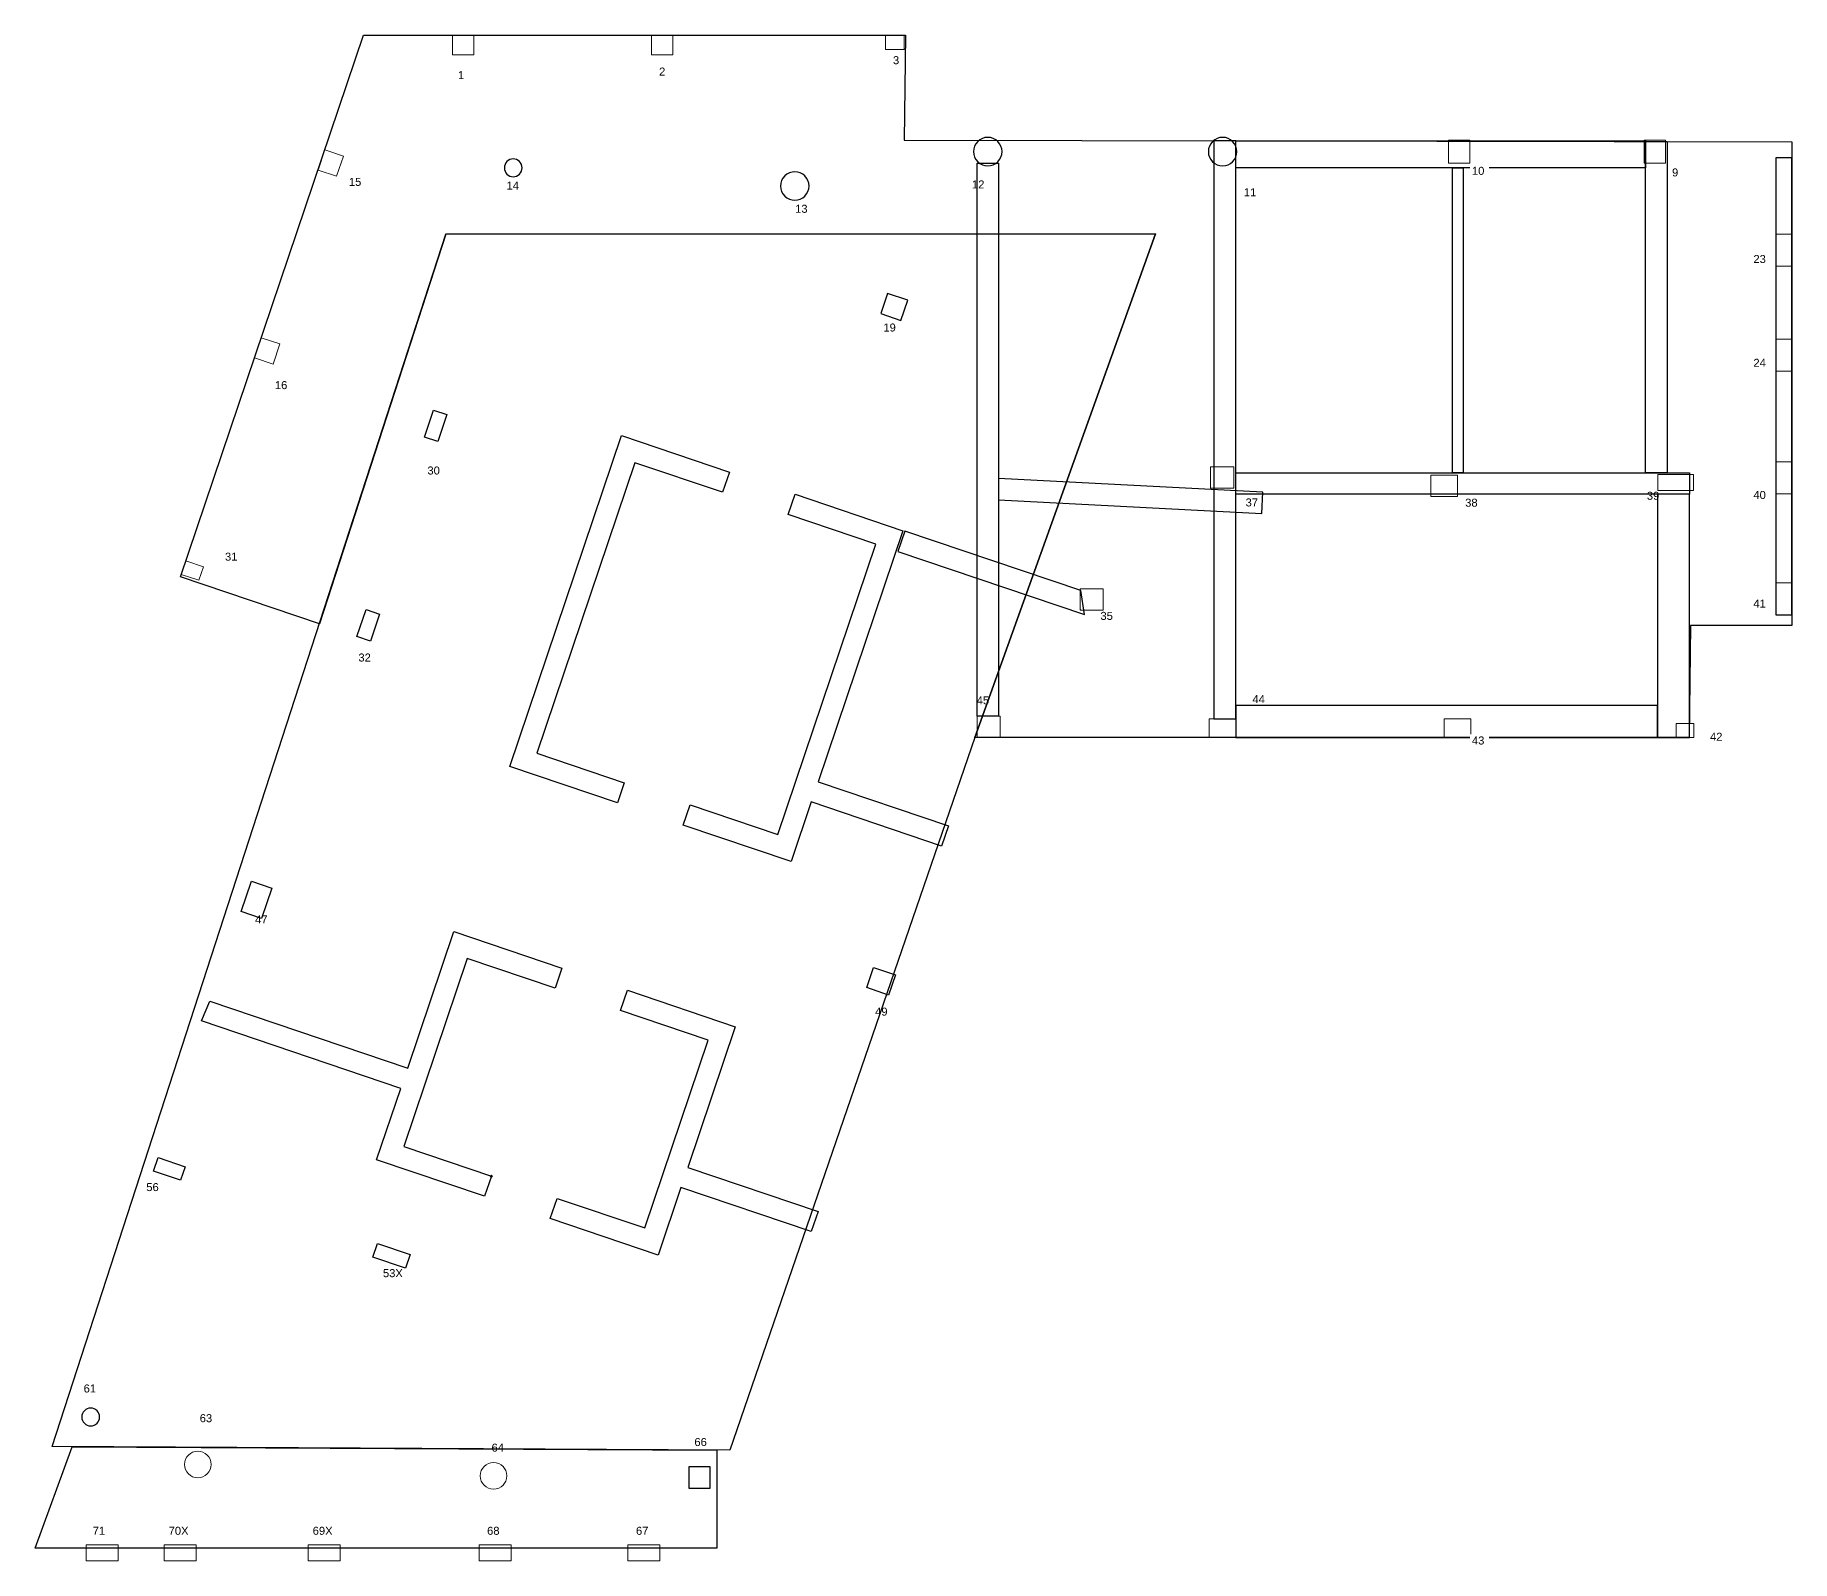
# Model space of a CAD drawing. Header units: inches. Extents: x 30 to 12637, y 0 to 49076.
# Drawn here: x 10659 to 12634, y 21000 to 22716 of the extents above; entities that cross this region are included whole.
import ezdxf

# ---------------------------------------------------------------- set-up
doc = ezdxf.new("R2010")
doc.units = ezdxf.units.IN
doc.header["$MEASUREMENT"] = 0
doc.header["$PDMODE"] = 35
for name, color, linetype in [('BEAM', 4, 'Continuous'), ('DATUM', 6, 'Continuous'), ('SLAB-BALCONY', 3, 'Continuous'), ('SLAB-RESIDENTIAL', 6, 'Continuous'), ('WALL', 1, 'Continuous')]:
    doc.layers.add(name, color=color, linetype=linetype)
doc.layers.add('COL-IDEN', color=171, linetype='Continuous', lineweight=30)
doc.layers.add('COLS', color=52, linetype='Continuous', lineweight=20)
doc.styles.add('Arial', font='arial.ttf', dxfattribs={"height": 9})

msp = doc.modelspace()

# ---------------------------------------------------------------- linework, layer by layer
at = {"layer": 'BEAM'}
for points in [[(11984.2, 21947.2), (12009.1, 21947.2), (12009.1, 22597.5), (11984.2, 22597.5)], [(12469.8, 22567.1), (12009.1, 22567.1), (12009.1, 22597.5), (12469.8, 22597.5)], [(12469.8, 22596.6), (12494.2, 22596.6), (12494.2, 22223.9), (12469.8, 22223.9)], [(11718.2, 22572.2), (11742.2, 22572.2), (11742.2, 21950.2), (11718.2, 21950.2)], [(12252.7, 22567.1), (12264.7, 22567.1), (12264.7, 22223.9), (12252.7, 22223.9)], [(12616.2, 22064.2), (12634.2, 22064.2), (12634.2, 22578.2), (12616.2, 22578.2)], [(12009.1, 22223.9), (12519.2, 22223.9), (12519.2, 22199.9), (12009.1, 22199.9)], [(11742.2, 22217.7), (11742.2, 22193.6), (12038.3, 22178.4), (12039.6, 22202.3), (11742.2, 22217.7)], [(12483.2, 21926.2), (12519.2, 21926.2), (12519.2, 22199.9), (12483.2, 22199.9)], [(12009.2, 21926.2), (12483.2, 21926.2), (12483.2, 21962.2), (12009.2, 21962.2)]]:
    msp.add_lwpolyline(points, close=True, dxfattribs=at)
msp.add_lwpolyline([(11629.1, 22135.7), (11839.1, 22064.7), (11834.7, 22091.6), (11636.8, 22158.5), (11629.1, 22135.7)], dxfattribs=at)
at = {"layer": 'COLS'}
for points in [[(11128.2, 22694.2), (11128.2, 22716.2), (11152.2, 22716.2), (11152.2, 22694.2)], [(11352.2, 22694.2), (11376.2, 22694.2), (11376.2, 22716.2), (11352.2, 22716.2)], [(11615.2, 22700.2), (11615.2, 22716.2), (11636.2, 22716.2), (11636.2, 22700.2)], [(12248.2, 22572.2), (12272.2, 22572.2), (12272.2, 22598.2), (12248.2, 22598.2)], [(12468.2, 22572.2), (12468.2, 22598.2), (12492.2, 22598.2), (12492.2, 22572.2)], [(10997.9, 22557.5), (11005.6, 22580.2), (10984.7, 22587.3), (10977.1, 22564.5)], [(12616.2, 22456.2), (12616.2, 22492.2), (12634.2, 22492.2), (12634.2, 22456.2)], [(10926.5, 22346.2), (10934.1, 22368.9), (10913.3, 22375.9), (10905.6, 22353.2)], [(12616.2, 22338.4), (12616.2, 22374.4), (12634.2, 22374.4), (12634.2, 22338.4)], [(11980.7, 22206.9), (11980.7, 22230.9), (12006.7, 22230.9), (12006.7, 22206.9)], [(12616.2, 22200.2), (12616.2, 22236.2), (12634.2, 22236.2), (12634.2, 22200.2)], [(12228.2, 22197.4), (12228.2, 22221.4), (12258.2, 22221.4), (12258.2, 22197.4)], [(12483.7, 22204.2), (12483.7, 22222.2), (12523.7, 22222.2), (12523.7, 22204.2)], [(10843.2, 22103.1), (10823.3, 22109.8), (10828.5, 22125), (10848.4, 22118.3)], [(11833.9, 22069.5), (11859.9, 22069.5), (11859.9, 22093.5), (11833.9, 22093.5)], [(12616.2, 22064.2), (12616.2, 22100.2), (12634.2, 22100.2), (12634.2, 22064.2)], [(11834.8, 22070.2), (11834.7, 22070.2), (11834.7, 22070.3)], [(11718.2, 21926.2), (11744.2, 21926.2), (11744.2, 21950.2), (11718.2, 21950.2)], [(11979.2, 21926.2), (11979.2, 21947.2), (12009.2, 21947.2), (12009.2, 21926.2)], [(12243.2, 21926.2), (12243.2, 21947.2), (12273.2, 21947.2), (12273.2, 21926.2)], [(12504.2, 21926.2), (12504.2, 21942.2), (12524.2, 21942.2), (12524.2, 21926.2)], [(10716.5, 21000.5), (10716.5, 21018.5), (10752.5, 21018.5), (10752.5, 21000.5)], [(10804.1, 21018.5), (10840.1, 21018.5)], [(10804.1, 21000.5), (10804.1, 21018.5), (10840.1, 21018.5), (10840.1, 21000.5)], [(10966.1, 21018.5), (11002.1, 21018.5)], [(10966.1, 21000.5), (10966.1, 21018.5), (11002.1, 21018.5), (11002.1, 21000.5)], [(11158.1, 21018.5), (11194.1, 21018.5)], [(11158.1, 21000.5), (11158.1, 21018.5), (11194.1, 21018.5), (11194.1, 21000.5)], [(11325.4, 21000.5), (11325.4, 21018.5), (11361.4, 21018.5), (11361.4, 21000.5)], [(10840.1, 21000.5), (10804.1, 21000.5)], [(11002.1, 21000.5), (10966.1, 21000.5)], [(11194.1, 21000.5), (11158.1, 21000.5)]]:
    msp.add_lwpolyline(points, close=True, dxfattribs=at)
at = {"layer": 'COLS', "lineweight": 30}
for points in [[(11746.2, 22585.2, 0.414214), (11730.2, 22601.2, 0.414214), (11714.2, 22585.2, 0.414214), (11730.2, 22569.2, 0.414214)], [(12010.2, 22585.2, 0.414214), (11994.2, 22601.2, 0.414214), (11978.2, 22585.2, 0.414214), (11994.2, 22569.2, 0.414214)], [(11206.6, 22567, 0.414214), (11196.6, 22577, 0.414214), (11186.6, 22567, 0.414214), (11196.6, 22557, 0.414214)], [(11529.2, 22546.5, 0.414214), (11513.2, 22562.5, 0.414214), (11497.2, 22546.5, 0.414214), (11513.2, 22530.5, 0.414214)], [(10731.5, 21162.2, 0.414214), (10721.5, 21172.2, 0.414214), (10711.5, 21162.2, 0.414214), (10721.5, 21152.2, 0.414214)]]:
    msp.add_lwpolyline(points, format="xyb", close=True, dxfattribs=at)
for points in [[(11632.5, 22395.3), (11640.2, 22418), (11617.5, 22425.7), (11609.8, 22403)], [(11111.9, 22259.1), (11096.7, 22264.2), (11106.9, 22294.6), (11122.1, 22289.4)], [(11036, 22034.8), (11020.8, 22039.9), (11031.1, 22070.2), (11046.3, 22065.1)], [(10913.4, 21722.9), (10890.7, 21730.6), (10902.2, 21764.7), (10925, 21757)], [(11618.7, 21636.7), (11594.1, 21645.1), (11601.8, 21667.8), (11626.4, 21659.5)], [(10822.5, 21428.5), (10792.2, 21438.8), (10797.3, 21453.9), (10827.6, 21443.7)], [(11075.6, 21329.7), (11038.6, 21342.1), (11043.8, 21357.3), (11080.7, 21344.8)], [(11394.2, 21082.1), (11418.2, 21082.1), (11418.2, 21106.1), (11394.2, 21106.1)]]:
    msp.add_lwpolyline(points, close=True, dxfattribs=at)
at = {"layer": 'COLS'}
for centre in [(10841.9, 21108.9), (11174.5, 21096.1)]:
    msp.add_circle(centre, 15, dxfattribs=at)
at = {"layer": 'DATUM'}
msp.add_point((11172, 21433.1), dxfattribs=at)
at = {"layer": 'SLAB-BALCONY'}
for points in [[(10978.6, 22054.2), (10822.4, 22107), (11028.3, 22716.2), (11637.7, 22716.2), (11636.2, 22598.2), (12634.3, 22596.3), (12634.3, 22052.2), (12520.2, 22052.2), (12519, 21926.2), (11715.8, 21926.2), (11918.7, 22492.7), (11120.9, 22492.4)], [(11425.4, 21125.1), (11425.4, 21014.7), (10659, 21014.7), (10700.6, 21128.8)]]:
    msp.add_lwpolyline(points, close=True, dxfattribs=at)
at = {"layer": 'SLAB-RESIDENTIAL'}
msp.add_lwpolyline([(11918.7, 22492.7), (11715.8, 21926.2), (11440.2, 21125.1), (10678.2, 21128.9), (11120.9, 22492.4)], close=True, dxfattribs=at)
at = {"layer": 'WALL'}
for points in [[(11318.4, 22265.8), (11439.6, 22224.8), (11431.9, 22202.1), (11333.4, 22235.4), (11223, 21908.8), (11321.5, 21875.5), (11313.9, 21852.8), (11192.6, 21893.8)], [(11513.5, 22199.9), (11634.8, 22158.9), (11539.4, 21876.6), (11686, 21827.1), (11678.3, 21804.3), (11531.7, 21853.9), (11509, 21786.8), (11387.7, 21827.8), (11395.4, 21850.5), (11494, 21817.2), (11604.4, 22143.8), (11505.8, 22177.1)], [(11251.3, 21667), (11243.6, 21644.3), (11144.9, 21677.7), (11073.5, 21466.4), (11172, 21433.1), (11164.3, 21410.4), (11043, 21451.4), (11070.2, 21531.8), (10845.9, 21607.6), (10855.3, 21629.8), (11077.9, 21554.5), (11129.8, 21708.1)], [(11325, 21642.1), (11446.2, 21601.1), (11392.8, 21443), (11539.4, 21393.5), (11531.7, 21370.8), (11385.1, 21420.3), (11359.4, 21344.4), (11238.2, 21385.4), (11245.9, 21408.1), (11344.4, 21374.8), (11415.8, 21586.1), (11317.3, 21619.4)]]:
    msp.add_lwpolyline(points, close=True, dxfattribs=at)

# ---------------------------------------------------------------- texts
at = {"layer": 'COL-IDEN', "lineweight": 9, "char_height": 9, "attachment_point": 1, "style": 'Arial'}
for s, insert, width in [('2', (11360.6, 22679.7), 8.484), ('3', (11623.6, 22692.5), 8.484), ('1', (11134.5, 22675.8), 8.484), ('15', (11011.8, 22555.7), 16.968), ('14', (11189.1, 22551.5), 16.968), ('12', (11712.4, 22552.8), 16.968), ('11', (12018.1, 22543.9), 16.968), ('13', (11513.6, 22525.4), 16.968), ('23', (12591.1, 22468.9), 16.968), ('19', (11612.8, 22391.9), 16.968), ('24', (12591.1, 22352.2), 16.968), ('16', (10928.6, 22327.1), 16.968), ('30', (11100.1, 22231.1), 16.968), ('40', (12591.1, 22203.6), 16.968), ('37', (12020.1, 22195.2), 16.968), ('38', (12267, 22194.9), 16.968), ('39', (12471.3, 22202.7), 16.968), ('31', (10872.5, 22134.2), 16.968), ('35', (11856.9, 22067.6), 16.968), ('41', (12591.1, 22081.5), 16.968), ('32', (11022.5, 22020.8), 16.968), ('45', (11717.7, 21972.6), 16.968), ('44', (12027.8, 21974), 16.968), ('42', (12542.3, 21931.7), 16.968), ('47', (10906.3, 21726.2), 16.968), ('49', (11603.5, 21622.6), 16.968), ('56', (10784, 21425.3), 16.968), ('53X', (11050.1, 21328.5), 26.967), ('61', (10713.5, 21198.8), 16.968), ('63', (10844.1, 21165.4), 16.968), ('66', (11400.3, 21138.6), 16.968), ('64', (11172.2, 21132.3), 19.998), ('71', (10723.7, 21038.8), 16.968), ('70X', (10809.1, 21038.8), 26.967), ('69X', (10971.1, 21038.8), 26.967), ('68', (11167.2, 21038.8), 16.968), ('67', (11334.6, 21038.8), 16.968)]:
    msp.add_mtext(s, dxfattribs=dict(at, insert=insert, width=width))

# ---------------------------------------------------------------- next in the draw order: texts
at = {"layer": 'COL-IDEN', "lineweight": 9, "char_height": 9, "width": 16.968, "attachment_point": 1, "style": 'Arial', "bg_fill": 3, "box_fill_scale": 1.25, "bg_fill_color": 9, "bg_fill_true_color": 13158600, "bg_fill_transparency": 0}
for s, insert in [('10', (12274.6, 22568.1)), ('9', (12499.6, 22566.3)), ('43', (12274.6, 21927.5))]:
    msp.add_mtext(s, dxfattribs=dict(at, insert=insert))

doc.saveas('drawing.dxf')
